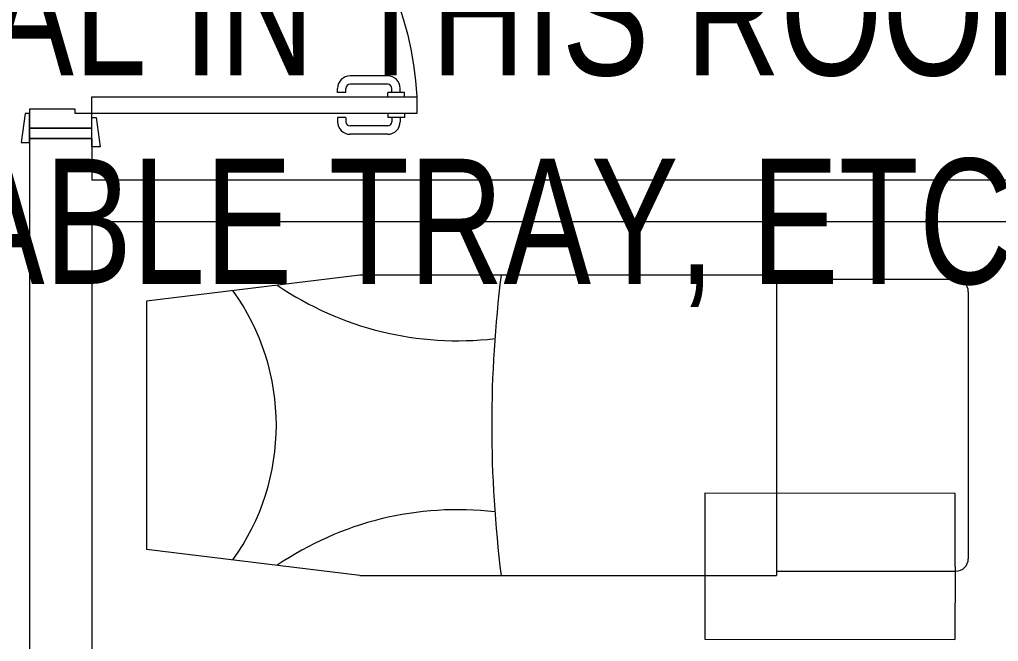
# Model space of a CAD drawing. Header units: metres. Extents: x -18745 to 220762, y -1579758 to -1356048.
# Drawn here: x 109257 to 111603, y -1442603 to -1441113 of the extents above; entities that cross this region are included whole.
import ezdxf
from ezdxf import colors
from ezdxf.entities.mleader import LeaderData, LeaderLine
from ezdxf.math import Vec2, Vec3

# ---------------------------------------------------------------- set-up
doc = ezdxf.new("R2010")
doc.units = ezdxf.units.M
doc.linetypes.add('DASHED2', pattern=[0.375, 0.25, -0.125])
doc.layers.get('0').update_dxf_attribs({"lineweight": 0})
for name, color, linetype, lineweight in [('A-100 - Copy$0$Medical Equipment and Furniture', 8, 'Continuous', 0), ('A-100 - Copy$0$Medical Equipment and Furniture1', 8, 'Continuous', 5), ('A-100 - Copy$0$Walls', 8, 'Continuous', 0), ('A-100 - Copy$0$Wooden Joinery', 8, 'Continuous', 0), ('E-GRND', 94, 'DASHED2', 40)]:
    doc.layers.add(name, color=color, linetype=linetype, lineweight=lineweight)
doc.styles.add('ROMANS', font='romans.shx', dxfattribs={"width": 0.85})

# ---------------------------------------------------------------- blocks, each defined once
blk = doc.blocks.new('A-100 - Copy$0$HF13902-P')
for p, q in [((-0.35, -0.6824), (-0.35, -1.1124)), ((0.35, -0.6824), (0.35, -1.1124)), ((0.32, -1.1424), (-0.32, -1.1424))]:
    blk.add_line(p, q)
for points in [[(0.36, -0.5224), (0.36, -0.5224), (0.36, -0.5224), (0.36, -0.5224), (0.36, -0.5224), (0.36, -0.5224), (0.36, -0.5224), (0.36, -0.5224), (0.36, -0.5224), (0.36, -0.5224), (0.36, -0.5224), (0.36, -0.5224), (0.36, -0.5224), (0.36, -0.5224), (0.36, -0.5224), (0.36, -0.5224), (0.36, -0.5224), (0.36, -0.5224), (0.36, -0.5224), (0.36, -0.5224), (0.36, -0.5224), (0.36, -0.5224), (0.36, -0.5224), (0.36, -0.5224), (0.36, -0.5224), (0.36, -0.5224), (0.36, -0.5224), (0.36, -0.5224), (0.36, -0.5224), (0.36, -0.5224), (0.36, -0.5224), (0.36, -0.5224), (0.36, -0.5224), (0.36, -0.5224), (0.36, -0.5224), (0.36, -0.5224), (0.36, -0.5224), (0.36, -0.5224), (0.36, -0.5224), (0.36, -0.5224), (0.36, -0.5224), (0.36, -0.5224), (0.36, -0.5224), (0.36, -0.5224), (0.36, -0.5224), (0.36, -0.5224), (0.36, -0.5224), (0.36, -0.5224), (0.36, -0.5224), (0.36, -0.5224), (0.36, -0.5224), (0.36, -0.5224), (0.36, -0.5224), (0.36, -0.5224), (0.36, -0.5224), (0.36, -0.5224), (0.36, -0.5224), (0.36, -0.5224), (0.36, -0.5224), (0.36, -0.5224), (0.36, -0.5224), (0.36, -0.5224), (0.36, -0.5224), (0.36, -0.5224), (0.36, -0.5224), (0.36, -0.5224), (0.36, -0.5224), (0.36, -0.5224), (0.36, -0.5224), (0.36, -0.5224), (0.36, -0.5224), (0.36, -0.5224), (0.36, -0.5224), (0.36, -0.5224), (0.36, -0.5224), (0.36, -0.5224), (0.36, -0.5224), (0.36, -0.5224), (0.36, -0.5224), (0.36, -0.5224), (0.36, -0.5224), (0.36, -0.5224), (0.36, -0.5224), (0.36, -0.5224), (0.36, -0.5224), (0.36, -0.5224), (0.36, -0.5224), (0.36, -0.5224), (0.36, -0.5224), (0.36, -0.5224), (0.36, -0.5224), (0.36, -0.5224), (0.36, -0.5224), (0.36, -0.5224), (0.36, -0.5224), (0.36, -0.5224), (0.36, -0.5224), (0.36, -0.5224), (0.36, -0.5224), (0.36, -0.5224), (0.36, -0.5224), (0.36, -0.5224), (0.36, -0.5224), (0.36, -0.5224), (0.36, -0.5224), (0.36, -0.5224), (0.36, -0.5224), (0.36, -0.5224), (0.36, -0.5224), (0.36, -0.5224), (0.36, -0.5224), (0.36, -0.5224), (0.36, -0.5224), (0.36, -0.5224), (0.36, -0.5224), (0.36, -0.5224), (0.36, -0.5224), (0.36, -0.5224), (0.36, -0.5224), (0.36, -0.5224), (0.36, -0.5224), (0.36, -0.5224), (0.36, -0.5224), (0.36, -0.5224), (0.36, -0.5224), (0.36, -0.5224), (0.36, -0.5224), (0.36, -0.5224), (0.36, -0.5224), (0.36, -0.5224), (0.36, -0.5224), (0.36, -0.5224), (0.36, -0.5224), (0.36, -0.5224), (0.36, -0.5224), (0.36, -0.5224), (0.36, -0.5224), (0.36, -0.5224), (0.36, -0.5224), (0.36, -0.5224), (0.36, -0.5224), (0.36, -0.5224), (0.36, -0.5224), (0.36, -0.5224), (0.36, -0.5224), (0.36, -0.5224), (0.36, -0.5224), (0.36, -0.5224), (0.36, -0.5224), (0.36, -0.5224), (0.36, -0.5224), (0.36, -0.5224), (0.36, -0.5224), (0.36, -0.5224), (0.36, -0.5224), (0.36, -0.5224), (0.36, -0.5224), (0.36, -0.5224), (0.36, -0.5224), (0.36, -0.5224), (0.36, -0.5224), (0.36, -0.5224), (0.36, -0.5224), (0.36, -0.5224), (0.36, -0.5224), (0.36, -0.5224), (0.36, -0.5224), (0.36, -0.5224), (0.36, -0.5224), (0.36, -0.5224), (0.36, -0.5224), (0.36, -0.5224), (0.36, -0.5224), (0.36, -0.5224), (0.36, -0.5224), (0.36, -0.5224), (0.36, -0.5224), (0.36, -0.5224), (0.36, -0.5224), (0.36, -0.5224), (0.36, -0.5224), (0.36, -0.5224), (0.36, -0.5224), (0.36, -0.5224), (0.36, -0.5224), (0.36, -0.5224), (0.36, -0.5224), (0.36, -0.5224), (0.36, -0.5224), (0.36, -0.5224), (0.36, -0.5224), (0.36, -0.5224), (0.36, -0.5224), (0.36, -0.5224), (0.36, -0.5224), (0.36, -0.5224), (0.36, -0.5224), (0.36, -0.5224), (0.36, -0.5224), (0.36, -0.5224), (0.36, -0.5224), (0.36, -0.5224), (0.36, -0.5224), (0.36, -0.5224), (0.36, -0.5224), (0.36, -0.5224), (0.36, -0.5224), (0.36, -0.5224), (0.36, -0.5224), (0.36, -0.5224), (0.36, -0.5224), (0.36, -0.5224), (0.36, -0.5224), (0.36, -0.5224), (0.36, -0.5224), (0.36, -0.5224), (0.36, -0.5224), (0.36, -0.5224), (0.36, -0.5224)], [(0.36, -0.5224), (0.36, -0.5224), (0.36, -0.5224), (0.36, -0.5224), (0.36, -0.5224), (0.36, -0.5224), (0.36, -0.5224), (0.36, -0.5224), (0.36, -0.5224), (0.36, -0.5224), (0.36, -0.5224), (0.36, -0.5224), (0.36, -0.5224), (0.36, -0.5224), (0.36, -0.5224), (0.36, -0.5224), (0.36, -0.5224), (0.36, -0.5224), (0.36, -0.5224), (0.36, -0.5224), (0.36, -0.5224), (0.36, -0.5224), (0.36, -0.5224), (0.36, -0.5224), (0.36, -0.5224), (0.36, -0.5224), (0.36, -0.5224), (0.36, -0.5224), (0.36, -0.5224), (0.36, -0.5224), (0.36, -0.5224), (0.36, -0.5224), (0.36, -0.5224), (0.36, -0.5224), (0.36, -0.5224), (0.36, -0.5224), (0.36, -0.5224), (0.36, -0.5224), (0.36, -0.5224), (0.36, -0.5224), (0.36, -0.5224), (0.36, -0.5224), (0.36, -0.5224), (0.36, -0.5224), (0.36, -0.5224), (0.36, -0.5224), (0.36, -0.5224), (0.36, -0.5224), (0.36, -0.5224), (0.36, -0.5224), (0.36, -0.5224), (0.36, -0.5224), (0.36, -0.5224), (0.36, -0.5224), (0.36, -0.5224), (0.36, -0.5224), (0.36, -0.5224), (0.36, -0.5224), (0.36, -0.5224), (0.36, -0.5224), (0.36, -0.5224), (0.36, -0.5224), (0.36, -0.5224), (0.36, -0.5224), (0.36, -0.5224), (0.36, -0.5224), (0.36, -0.5224), (0.36, -0.5224), (0.36, -0.5224), (0.36, -0.5224), (0.36, -0.5224), (0.36, -0.5224), (0.36, -0.5224), (0.36, -0.5224), (0.36, -0.5224), (0.36, -0.5224), (0.36, -0.5224), (0.36, -0.5224), (0.36, -0.5224), (0.36, -0.5224), (0.36, -0.5224), (0.36, -0.5224), (0.36, -0.5224), (0.36, -0.5224), (0.36, -0.5224), (0.36, -0.5224), (0.36, -0.5224), (0.36, -0.5224), (0.36, -0.5224), (0.36, -0.5224), (0.36, -0.5224), (0.36, -0.5224), (0.36, -0.5224), (0.36, -0.5224), (0.36, -0.5224), (0.36, -0.5224), (0.36, -0.5224), (0.36, -0.5224), (0.36, -0.5224), (0.36, -0.5224), (0.36, -0.5224), (0.36, -0.5224), (0.36, -0.5224), (0.36, -0.5224), (0.36, -0.5224), (0.36, -0.5224), (0.36, -0.5224), (0.36, -0.5224), (0.36, -0.5224), (0.36, -0.5224), (0.36, -0.5224), (0.36, -0.5224), (0.36, -0.5224), (0.36, -0.5224), (0.36, -0.5224), (0.36, -0.5224), (0.36, -0.5224), (0.36, -0.5224), (0.36, -0.5224), (0.36, -0.5224), (0.36, -0.5224), (0.36, -0.5224), (0.36, -0.5224), (0.36, -0.5224), (0.36, -0.5224), (0.36, -0.5224), (0.36, -0.5224), (0.36, -0.5224), (0.36, -0.5224), (0.36, -0.5224), (0.36, -0.5224), (0.36, -0.5224), (0.36, -0.5224), (0.36, -0.5224), (0.36, -0.5224), (0.36, -0.5224), (0.36, -0.5224), (0.36, -0.5224), (0.36, -0.5224), (0.36, -0.5224), (0.36, -0.5224), (0.36, -0.5224), (0.36, -0.5224), (0.36, -0.5224), (0.36, -0.5224), (0.36, -0.5224), (0.36, -0.5224), (0.36, -0.5224), (0.36, -0.5224), (0.36, -0.5224), (0.36, -0.5224), (0.36, -0.5224), (0.36, -0.5224), (0.36, -0.5224), (0.36, -0.5224), (0.36, -0.5224), (0.36, -0.5224), (0.36, -0.5224), (0.36, -0.5224), (0.36, -0.5224), (0.36, -0.5224), (0.36, -0.5224), (0.36, -0.5224), (0.36, -0.5224), (0.36, -0.5224), (0.36, -0.5224), (0.36, -0.5224), (0.36, -0.5224), (0.36, -0.5224), (0.36, -0.5224), (0.36, -0.5224), (0.36, -0.5224), (0.36, -0.5224), (0.36, -0.5224), (0.36, -0.5224), (0.36, -0.5224), (0.36, -0.5224), (0.36, -0.5224), (0.36, -0.5224), (0.36, -0.5224), (0.36, -0.5224), (0.36, -0.5224), (0.36, -0.5224), (0.36, -0.5224), (0.36, -0.5224), (0.36, -0.5224), (0.36, -0.5224), (0.36, -0.5224), (0.36, -0.5224), (0.36, -0.5224), (0.36, -0.5224), (0.36, -0.5224), (0.36, -0.5224), (0.36, -0.5224), (0.36, -0.5224), (0.36, -0.5224), (0.36, -0.5224), (0.36, -0.5224), (0.36, -0.5224), (0.36, -0.5224), (0.36, -0.5224), (0.36, -0.5224), (0.36, -0.5224), (0.36, -0.5224), (0.36, -0.5224), (0.36, -0.5224), (0.36, -0.5224), (0.36, -0.5224), (0.36, -0.5224), (0.36, -0.5224), (0.36, -0.5224), (0.36, -0.5224), (0.36, -0.5224), (0.36, -0.5224)], [(0.36, -0.5224), (0.36, -0.5224), (0.36, -0.5224), (0.36, -0.5224), (0.36, -0.5224), (0.36, -0.5224), (0.36, -0.5224), (0.36, -0.5224), (0.36, -0.5224), (0.36, -0.5224), (0.36, -0.5224), (0.36, -0.5224), (0.36, -0.5224), (0.36, -0.5224), (0.36, -0.5224), (0.36, -0.5224), (0.36, -0.5224), (0.36, -0.5224), (0.36, -0.5224), (0.36, -0.5224), (0.36, -0.5224), (0.36, -0.5224), (0.36, -0.5224), (0.36, -0.5224), (0.36, -0.5224), (0.36, -0.5224), (0.36, -0.5224), (0.36, -0.5224), (0.36, -0.5224), (0.36, -0.5224), (0.36, -0.5224), (0.36, -0.5224), (0.36, -0.5224), (0.36, -0.5224), (0.36, -0.5224), (0.36, -0.5224), (0.36, -0.5224), (0.36, -0.5224), (0.36, -0.5224), (0.36, -0.5224), (0.36, -0.5224), (0.36, -0.5224), (0.36, -0.5224), (0.36, -0.5224), (0.36, -0.5224), (0.36, -0.5224), (0.36, -0.5224), (0.36, -0.5224), (0.36, -0.5224), (0.36, -0.5224), (0.36, -0.5224), (0.36, -0.5224), (0.36, -0.5224), (0.36, -0.5224), (0.36, -0.5224), (0.36, -0.5224), (0.36, -0.5224), (0.36, -0.5224), (0.36, -0.5224), (0.36, -0.5224), (0.36, -0.5224), (0.36, -0.5224), (0.36, -0.5224), (0.36, -0.5224), (0.36, -0.5224), (0.36, -0.5224), (0.36, -0.5224), (0.36, -0.5224), (0.36, -0.5224), (0.36, -0.5224), (0.36, -0.5224), (0.36, -0.5224), (0.36, -0.5224), (0.36, -0.5224), (0.36, -0.5224), (0.36, -0.5224), (0.36, -0.5224), (0.36, -0.5224), (0.36, -0.5224), (0.36, -0.5224), (0.36, -0.5224), (0.36, -0.5224), (0.36, -0.5224), (0.36, -0.5224), (0.36, -0.5224), (0.36, -0.5224), (0.36, -0.5224), (0.36, -0.5224), (0.36, -0.5224), (0.36, -0.5224), (0.36, -0.5224), (0.36, -0.5224), (0.36, -0.5224), (0.36, -0.5224), (0.36, -0.5224), (0.36, -0.5224), (0.36, -0.5224), (0.36, -0.5224), (0.36, -0.5224), (0.36, -0.5224), (0.36, -0.5224), (0.36, -0.5224), (0.36, -0.5224), (0.36, -0.5224), (0.36, -0.5224), (0.36, -0.5224), (0.36, -0.5224), (0.36, -0.5224), (0.36, -0.5224), (0.36, -0.5224), (0.36, -0.5224), (0.36, -0.5224), (0.36, -0.5224), (0.36, -0.5224), (0.36, -0.5224), (0.36, -0.5224), (0.36, -0.5224), (0.36, -0.5224), (0.36, -0.5224), (0.36, -0.5224), (0.36, -0.5224), (0.36, -0.5224), (0.36, -0.5224), (0.36, -0.5224), (0.36, -0.5224), (0.36, -0.5224), (0.36, -0.5224), (0.36, -0.5224), (0.36, -0.5224), (0.36, -0.5224), (0.36, -0.5224), (0.36, -0.5224), (0.36, -0.5224), (0.36, -0.5224), (0.36, -0.5224), (0.36, -0.5224), (0.36, -0.5224), (0.36, -0.5224), (0.36, -0.5224), (0.36, -0.5224), (0.36, -0.5224), (0.36, -0.5224), (0.36, -0.5224), (0.36, -0.5224), (0.36, -0.5224), (0.36, -0.5224), (0.36, -0.5224), (0.36, -0.5224), (0.36, -0.5224), (0.36, -0.5224), (0.36, -0.5224), (0.36, -0.5224), (0.36, -0.5224), (0.36, -0.5224), (0.36, -0.5224), (0.36, -0.5224), (0.36, -0.5224), (0.36, -0.5224), (0.36, -0.5224), (0.36, -0.5224), (0.36, -0.5224), (0.36, -0.5224), (0.36, -0.5224), (0.36, -0.5224), (0.36, -0.5224), (0.36, -0.5224), (0.36, -0.5224), (0.36, -0.5224), (0.36, -0.5224), (0.36, -0.5224), (0.36, -0.5224), (0.36, -0.5224), (0.36, -0.5224), (0.36, -0.5224), (0.36, -0.5224), (0.36, -0.5224), (0.36, -0.5224), (0.36, -0.5224), (0.36, -0.5224), (0.36, -0.5224), (0.36, -0.5224), (0.36, -0.5224), (0.36, -0.5224), (0.36, -0.5224), (0.36, -0.5224), (0.36, -0.5224), (0.36, -0.5224), (0.36, -0.5224), (0.36, -0.5224), (0.36, -0.5224), (0.36, -0.5224), (0.36, -0.5224), (0.36, -0.5224), (0.36, -0.5224), (0.36, -0.5224), (0.36, -0.5224), (0.36, -0.5224), (0.36, -0.5224), (0.36, -0.5224), (0.36, -0.5224), (0.36, -0.5224), (0.36, -0.5224), (0.36, -0.5224), (0.36, -0.5224), (0.36, -0.5224), (0.36, -0.5224), (0.36, -0.5224), (0.36, -0.5224), (0.36, -0.5224), (0.36, -0.5224), (0.36, -0.5224), (0.36, -0.5224), (0.36, -0.5224), (0.36, -0.5224), (0.36, -0.5224), (0.36, -0.5224), (0.36, -0.5224), (0.36, -0.5224), (0.36, -0.5224), (0.36, -0.5224), (0.36, -0.5224), (0.36, -0.5224), (0.36, -0.5224), (0.36, -0.5224), (0.36, -0.5224), (0.36, -0.5224), (0.36, -0.5224), (0.36, -0.5224), (0.36, -0.5224), (0.36, -0.5224), (0.36, -0.5224), (0.36, -0.5224), (0.36, -0.5224), (0.36, -0.5224), (0.36, -0.5224), (0.36, -0.5224), (0.36, -0.5224), (0.36, -0.5224), (0.36, -0.5224), (0.36, -0.5224), (0.36, -0.5224), (0.36, -0.5224), (0.36, -0.5224), (0.36, -0.5224), (0.36, -0.5224), (0.36, -0.5224), (0.36, -0.5224), (0.36, -0.5224), (0.36, -0.5224), (0.36, -0.5224), (0.36, -0.5224), (0.36, -0.5224), (0.36, -0.5224), (0.36, -0.5224), (0.36, -0.5224), (0.36, -0.5224), (0.36, -0.5224), (0.36, -0.5224), (0.36, -0.5224), (0.36, -0.5224), (0.36, -0.5224), (0.36, -0.5224), (0.36, -0.5224), (0.36, -0.5224), (0.36, -0.5224), (0.36, -0.5224), (0.36, -0.5224), (0.36, -0.5224), (0.36, -0.5224), (0.36, -0.5224), (0.36, -0.5224), (0.36, -0.5224), (0.36, -0.5224), (0.36, -0.5224), (0.36, -0.5224), (0.36, -0.5224), (0.36, -0.5224)]]:
    blk.add_lwpolyline(points, close=True)
for points in [[(0.36, -0.5224), (0.36, -0.5224), (0.36, -0.5224), (0.36, -0.5224), (0.36, -0.5224), (0.36, -0.5224), (0.36, -0.5224), (0.36, -0.5224)], [(0.36, -0.5224), (0.36, -0.5224), (0.36, -0.5224), (0.36, -0.5224), (0.36, -0.5224), (0.36, -0.5224), (0.36, -0.5224), (0.36, -0.5224), (0.36, -0.5224), (0.36, -0.5224), (0.36, -0.5224), (0.36, -0.5224), (0.36, -0.5224), (0.36, -0.5224), (0.36, -0.5224), (0.36, -0.5224), (0.36, -0.5224), (0.36, -0.5224), (0.36, -0.5224), (0.36, -0.5224), (0.36, -0.5224), (0.36, -0.5224), (0.36, -0.5224), (0.36, -0.5224), (0.36, -0.5224), (0.36, -0.5224), (0.36, -0.5224), (0.36, -0.5224), (0.36, -0.5224), (0.36, -0.5224), (0.36, -0.5224), (0.36, -0.5224), (0.36, -0.5224), (0.36, -0.5224), (0.36, -0.5224), (0.36, -0.5224), (0.36, -0.5224), (0.36, -0.5224), (0.36, -0.5224), (0.36, -0.5224), (0.36, -0.5224), (0.36, -0.5224), (0.36, -0.5224), (0.36, -0.5224), (0.36, -0.5224), (0.36, -0.5224), (0.36, -0.5224), (0.36, -0.5224), (0.36, -0.5224), (0.36, -0.5224), (0.36, -0.5224), (0.36, -0.5224), (0.36, -0.5224), (0.36, -0.5224), (0.36, -0.5224), (0.36, -0.5224), (0.36, -0.5224), (0.36, -0.5224), (0.36, -0.5224), (0.36, -0.5224), (0.36, -0.5224), (0.36, -0.5224), (0.36, -0.5224), (0.36, -0.5224), (0.36, -0.5224), (0.36, -0.5224), (0.36, -0.5224), (0.36, -0.5224), (0.36, -0.5224), (0.36, -0.5224), (0.36, -0.5224), (0.36, -0.5224), (0.36, -0.5224), (0.36, -0.5224), (0.36, -0.5224), (0.36, -0.5224), (0.36, -0.5224), (0.36, -0.5224), (0.36, -0.5224), (0.36, -0.5224), (0.36, -0.5224), (0.36, -0.5224), (0.36, -0.5224), (0.36, -0.5224), (0.36, -0.5224), (0.36, -0.5224), (0.36, -0.5224), (0.36, -0.5224), (0.36, -0.5224), (0.36, -0.5224), (0.36, -0.5224), (0.36, -0.5224), (0.36, -0.5224), (0.36, -0.5224), (0.36, -0.5224), (0.36, -0.5224), (0.36, -0.5224), (0.36, -0.5224), (0.36, -0.5224), (0.36, -0.5224), (0.36, -0.5224), (0.36, -0.5224), (0.36, -0.5224), (0.36, -0.5224), (0.36, -0.5224), (0.36, -0.5224), (0.36, -0.5224), (0.36, -0.5224), (0.36, -0.5224), (0.36, -0.5224), (0.36, -0.5224)], [(0.36, -0.5224), (0.36, -0.5224), (0.36, -0.5224), (0.36, -0.5224), (0.36, -0.5224), (0.36, -0.5224), (0.36, -0.5224), (0.36, -0.5224), (0.36, -0.5224), (0.36, -0.5224), (0.36, -0.5224), (0.36, -0.5224), (0.36, -0.5224), (0.36, -0.5224), (0.36, -0.5224), (0.36, -0.5224), (0.36, -0.5224)], [(0.36, -0.5224), (0.36, -0.5224), (0.36, -0.5224), (0.36, -0.5224), (0.36, -0.5224), (0.36, -0.5224), (0.36, -0.5224)], [(0.36, -0.5224), (0.36, -0.5224), (0.36, -0.5224), (0.36, -0.5224), (0.36, -0.5224), (0.36, -0.5224), (0.36, -0.5224), (0.36, -0.5224), (0.36, -0.5224), (0.36, -0.5224), (0.36, -0.5224), (0.36, -0.5224)], [(0.36, -0.5224), (0.36, -0.5224), (0.36, -0.5224), (0.36, -0.5224), (0.36, -0.5224), (0.36, -0.5224), (0.36, -0.5224), (0.36, -0.5224), (0.36, -0.5224), (0.36, -0.5224), (0.36, -0.5224), (0.36, -0.5224), (0.36, -0.5224), (0.36, -0.5224), (0.36, -0.5224), (0.36, -0.5224), (0.36, -0.5224), (0.36, -0.5224), (0.36, -0.5224), (0.36, -0.5224), (0.36, -0.5224), (0.36, -0.5224), (0.36, -0.5224), (0.36, -0.5224), (0.36, -0.5224), (0.36, -0.5224), (0.36, -0.5224), (0.36, -0.5224), (0.36, -0.5224), (0.36, -0.5224), (0.36, -0.5224), (0.36, -0.5224), (0.36, -0.5224), (0.36, -0.5224), (0.36, -0.5224), (0.36, -0.5224), (0.36, -0.5224), (0.36, -0.5224), (0.36, -0.5224), (0.36, -0.5224), (0.36, -0.5224), (0.36, -0.5224), (0.36, -0.5224), (0.36, -0.5224), (0.36, -0.5224), (0.36, -0.5224), (0.36, -0.5224), (0.36, -0.5224), (0.36, -0.5224), (0.36, -0.5224), (0.36, -0.5224), (0.36, -0.5224), (0.36, -0.5224), (0.36, -0.5224), (0.36, -0.5224), (0.36, -0.5224), (0.36, -0.5224), (0.36, -0.5224), (0.36, -0.5224), (0.36, -0.5224), (0.36, -0.5224), (0.36, -0.5224), (0.36, -0.5224), (0.36, -0.5224), (0.36, -0.5224), (0.36, -0.5224), (0.36, -0.5224), (0.36, -0.5224), (0.36, -0.5224), (0.36, -0.5224), (0.36, -0.5224), (0.36, -0.5224), (0.36, -0.5224), (0.36, -0.5224), (0.36, -0.5224), (0.36, -0.5224), (0.36, -0.5224), (0.36, -0.5224), (0.36, -0.5224), (0.36, -0.5224), (0.36, -0.5224), (0.36, -0.5224), (0.36, -0.5224), (0.36, -0.5224), (0.36, -0.5224), (0.36, -0.5224), (0.36, -0.5224), (0.36, -0.5224), (0.36, -0.5224)], [(0.36, -0.5224), (0.36, -0.5224), (0.36, -0.5224), (0.36, -0.5224), (0.36, -0.5224), (0.36, -0.5224), (0.36, -0.5224), (0.36, -0.5224), (0.36, -0.5224), (0.36, -0.5224)], [(0.36, -0.5224), (0.36, -0.5224), (0.36, -0.5224), (0.36, -0.5224), (0.36, -0.5224), (0.36, -0.5224), (0.36, -0.5224), (0.36, -0.5224), (0.36, -0.5224), (0.36, -0.5224)], [(0.36, -0.5224), (0.36, -0.5224), (0.36, -0.5224), (0.36, -0.5224), (0.36, -0.5224), (0.36, -0.5224), (0.36, -0.5224), (0.36, -0.5224), (0.36, -0.5224), (0.36, -0.5224), (0.36, -0.5224), (0.36, -0.5224), (0.36, -0.5224), (0.36, -0.5224), (0.36, -0.5224)], [(0.36, -0.5224), (0.36, -0.5224), (0.36, -0.5224), (0.36, -0.5224), (0.36, -0.5224), (0.36, -0.5224), (0.36, -0.5224), (0.36, -0.5224), (0.36, -0.5224), (0.36, -0.5224)], [(0.36, -0.5224), (0.36, -0.5224), (0.36, -0.5224), (0.36, -0.5224), (0.36, -0.5224), (0.36, -0.5224), (0.36, -0.5224)], [(0.36, -0.5224), (0.36, -0.5224), (0.36, -0.5224), (0.36, -0.5224), (0.36, -0.5224), (0.36, -0.5224), (0.36, -0.5224), (0.36, -0.5224), (0.36, -0.5224), (0.36, -0.5224)], [(0.36, -0.5224), (0.36, -0.5224), (0.36, -0.5224), (0.36, -0.5224), (0.36, -0.5224), (0.36, -0.5224), (0.36, -0.5224), (0.36, -0.5224), (0.36, -0.5224), (0.36, -0.5224), (0.36, -0.5224), (0.36, -0.5224), (0.36, -0.5224), (0.36, -0.5224), (0.36, -0.5224), (0.36, -0.5224), (0.36, -0.5224), (0.36, -0.5224)], [(0.36, -0.5224), (0.36, -0.5224), (0.36, -0.5224), (0.36, -0.5224), (0.36, -0.5224), (0.36, -0.5224), (0.36, -0.5224), (0.36, -0.5224), (0.36, -0.5224)]]:
    blk.add_lwpolyline(points)
blk.add_circle((0.36, -0.5224), 0.000000101)
for centre, radius, start, end in [((0, 1.0679), 0.5515, 234.1788, 305.8212), ((-0.9704, 0.0819), 0.7679, 353.3222, 34.2669), ((0.9704, 0.0819), 0.7679, 145.7331, 186.6778), ((0, -2.9071), 2.9071, 82.8865, 97.1135), ((-0.32, -1.1124), 0.03, 180, 270), ((0.32, -1.1124), 0.03, 270, 0)]:
    blk.add_arc(centre, radius, start, end)
at = {"layer": 'A-100 - Copy$0$Medical Equipment and Furniture1'}
for p, q in [((-0.36, 0.3161), (-0.2975, 0.8276)), ((0.2975, 0.8276), (-0.2975, 0.8276)), ((0.36, 0.3161), (0.2975, 0.8276)), ((-0.36, 0.3161), (-0.36, -0.6824)), ((0.36, -0.6824), (0.36, 0.3161)), ((0.36, -0.6824), (-0.36, -0.6824))]:
    blk.add_line(p, q, dxfattribs=at)
blk = doc.blocks.new('A-100 - Copy$0$HF11772-P')
for p, q in [((0.6, 0.35), (0, 0.35)), ((0, 0.175), (0, 0.35)), ((0.6, 0.175), (0.6, 0.35)), ((0, 0.175), (0, 0)), ((0.6, 0), (0.6, 0.175)), ((0, 0), (0.6, 0))]:
    blk.add_line(p, q)
blk = doc.blocks.new('A-100 - Copy$0$A$C72370EFE')
at = {"layer": 'A-100 - Copy$0$Wooden Joinery'}
for p, q in [((-0.01, -0.04), (-0.02, -0.04)), ((-0.01, -0.03), (-0.01, -0.07)), ((0, -0.03), (-0.01, -0.03)), ((0.04, -0.03), (0.05, -0.03)), ((0.05, -0.03), (0.05, -0.07)), ((0.05, -0.04), (0.06, -0.04)), ((-0.05, -0.07), (-0.05, -0.16)), ((-0.03, -0.07), (-0.03, -0.16)), ((-0.01, -0.06), (-0.02, -0.06)), ((0, -0.07), (-0.01, -0.07)), ((0.04, -0.07), (0.05, -0.07)), ((0.05, -0.06), (0.06, -0.06)), ((0.07, -0.07), (0.07, -0.16)), ((0.09, -0.07), (0.09, -0.16)), ((-0.01, -0.17), (-0.02, -0.17)), ((-0.01, -0.17), (-0.01, -0.19)), ((0.05, -0.17), (0.06, -0.17)), ((0.05, -0.17), (0.05, -0.19)), ((-0.01, -0.19), (-0.02, -0.19)), ((0.05, -0.19), (0.06, -0.19))]:
    blk.add_line(p, q, dxfattribs=at)
for centre, radius, start, end in [((-0.02, -0.07), 0.03, 90, 180), ((0.06, -0.07), 0.03, 0, 90), ((-0.02, -0.07), 0.01, 90, 180), ((0.06, -0.07), 0.01, 0, 90), ((-0.02, -0.16), 0.03, 180, 270), ((-0.02, -0.16), 0.01, 180, 270), ((0.06, -0.16), 0.01, 270, 0), ((0.06, -0.16), 0.03, 270, 0)]:
    blk.add_arc(centre, radius, start, end, dxfattribs=at)
blk = doc.blocks.new('A-100 - Copy$0$DR1')
at = {"layer": 'A-100 - Copy$0$Wooden Joinery', "elevation": 0}
for points in [[(1743552.9, 41731.9), (1743562.9, 41731.9), (1743572.9, 41801.9), (1743552.9, 41801.9)], [(1743402.9, 41721.9), (1743392.9, 41721.9), (1743382.9, 41791.9), (1743402.9, 41791.9)], [(1743552.9, 41681.9), (1744331.9, 41681.9), (1744331.9, 41721.9), (1743552.9, 41721.9)], [(1743402.9, 40941.9), (1743392.9, 40941.9), (1743382.9, 40871.9), (1743402.9, 40871.9)], [(1743552.9, 40931.9), (1743562.9, 40931.9), (1743572.9, 40861.9), (1743552.9, 40861.9)]]:
    blk.add_lwpolyline(points, close=True, dxfattribs=at)
for points in [[(1743552.9, 41756.9), (1743402.9, 41756.9), (1743402.9, 41781.9), (1743552.9, 41781.9), (1743552.9, 41756.9)], [(1743552.9, 41756.9), (1743552.9, 41721.9), (1743512.9, 41721.9), (1743512.9, 41711.9), (1743402.9, 41711.9), (1743402.9, 41756.9), (1743552.9, 41756.9)], [(1743552.9, 40906.9), (1743552.9, 40941.9), (1743512.9, 40941.9), (1743512.9, 40951.9), (1743402.9, 40951.9), (1743402.9, 40906.9), (1743552.9, 40906.9)], [(1743552.9, 40906.9), (1743402.9, 40906.9), (1743402.9, 40881.9), (1743552.9, 40881.9), (1743552.9, 40906.9)]]:
    blk.add_lwpolyline(points, dxfattribs=at)
at = {"layer": 'A-100 - Copy$0$Wooden Joinery'}
blk.add_arc((1743552.9, 41721.9, 0), 780, 270, 357.0603, dxfattribs=at)
at = {"layer": 'A-100 - Copy$0$Wooden Joinery', "xscale": -999.9999999998856, "yscale": 999.9999999998856, "zscale": 999.9999999998854, "rotation": 270}
blk.add_blockref('A-100 - Copy$0$A$C72370EFE', (1744331.9, 41681.9, 0), dxfattribs=at)
blk = doc.blocks.new('A-100 - Copy')
at = {"layer": 'A-100 - Copy$0$Walls'}
for p, q in [((109430.3, -1441397.7, 2.4), (109280.3, -1441397.7, 2.4)), ((114748.3, -1441497.7, 2.4), (109430.3, -1441497.7, 2.4)), ((114748.3, -1441597.7, 2.4), (109430.3, -1441597.7, 2.4))]:
    blk.add_line(p, q, dxfattribs=at)
at = {"layer": 'A-100 - Copy$0$Walls', "elevation": 2.4}
for points in [[(109280.3, -1441397.7), (109280.3, -1443647.7)], [(109430.3, -1441397.7), (109430.3, -1441497.7)], [(109430.3, -1441597.7), (109430.3, -1443647.7)]]:
    blk.add_lwpolyline(points, dxfattribs=at)
at = {"layer": 'A-100 - Copy$0$Medical Equipment and Furniture', "xscale": 1000.000000000003, "yscale": 1000.000000000003, "zscale": 1000.000000000003, "rotation": 90}
blk.add_blockref('A-100 - Copy$0$HF13902-P', (110388.8, -1442085.2, 2.4), dxfattribs=at)
at = {"layer": 'A-100 - Copy$0$Medical Equipment and Furniture', "extrusion": (3.9656e-29, -3.71389e-28, -1), "xscale": -999.9999999999989, "yscale": 999.9999999999989, "zscale": -999.9999999999989, "rotation": 180.0555933617625}
blk.add_blockref('A-100 - Copy$0$HF11772-P', (-111499.7, -1442248.6, -2.4), dxfattribs=at)
at = {"layer": 'A-100 - Copy$0$Wooden Joinery', "xscale": -1, "rotation": 180}
blk.add_blockref('A-100 - Copy$0$DR1', (-1634122.6, -1399615.8, 2.4), dxfattribs=at)

msp = doc.modelspace()

# ---------------------------------------------------------------- block references
msp.add_blockref('A-100 - Copy', (0, 0))

# ---------------------------------------------------------------- next in the draw order: leaders
at = {"layer": 'E-GRND', "linetype": 'ByBlock', "ltscale": 400}
ml = msp.add_multileader_mtext('Standard', dxfattribs=at)
ml.set_content('{\\fArial|b0|i0|c0|p34;\\W0.75;\\C256;GROUNDING BUSBAR - XRAY\\PALL MATERIAL IN THIS ROOM SUCH CABINET, CABLE TRAY, ETC... SHALL BE BONDED TO}', color=140, style='ROMANS')
ml.set_leader_properties(color=181, lineweight=-1)
ml.build(insert=Vec2(0, 0))
ml.multileader.update_dxf_attribs({"dogleg_length": 319.7, "arrow_head_size": 200})
ctx = ml.context
ctx.base_point, ctx.char_height, ctx.arrow_head_size, ctx.landing_gap_size, ctx.plane_origin, ctx.plane_x_axis, ctx.plane_y_axis = Vec3(107143.4, -1440598.9, 2.4), 300, 200, 200, Vec3(111482.3, -1445895.3, 2.4), Vec3(1, 0.000063), Vec3(-0.000063, 1)
notes = []
notes.append((ctx, [(1, (1, 1, 0), (106701.4, -1440598.9, 2.4), (1, 0.000063), 442, [(0, [(106200.3, -1440062.7, 2.4)], 0, [])])]))
ctx.mtext.insert, ctx.mtext.text_direction, ctx.mtext.rotation, ctx.mtext.width, ctx.mtext.defined_height, ctx.mtext.flow_direction = Vec3(107343.4, -1440446.3, 2.4), Vec3(1, 0.000063), 0.000063, 6361.861, 2607.8, 5
for ctx, leaders in notes:
    for number, flags, end, landing, length, lines in leaders:
        leader = LeaderData()
        leader.index, (leader.has_last_leader_line, leader.has_dogleg_vector, leader.attachment_direction) = number, flags
        leader.last_leader_point, leader.dogleg_vector, leader.dogleg_length = Vec3(end), Vec3(landing), length
        for number, points, colour, breaks in lines:
            line = LeaderLine()
            line.index, line.vertices, line.color, line.breaks = number, Vec3.list(points), colors.encode_raw_color(colour), breaks
            leader.lines.append(line)
        ctx.leaders.append(leader)

doc.saveas('drawing.dxf')
